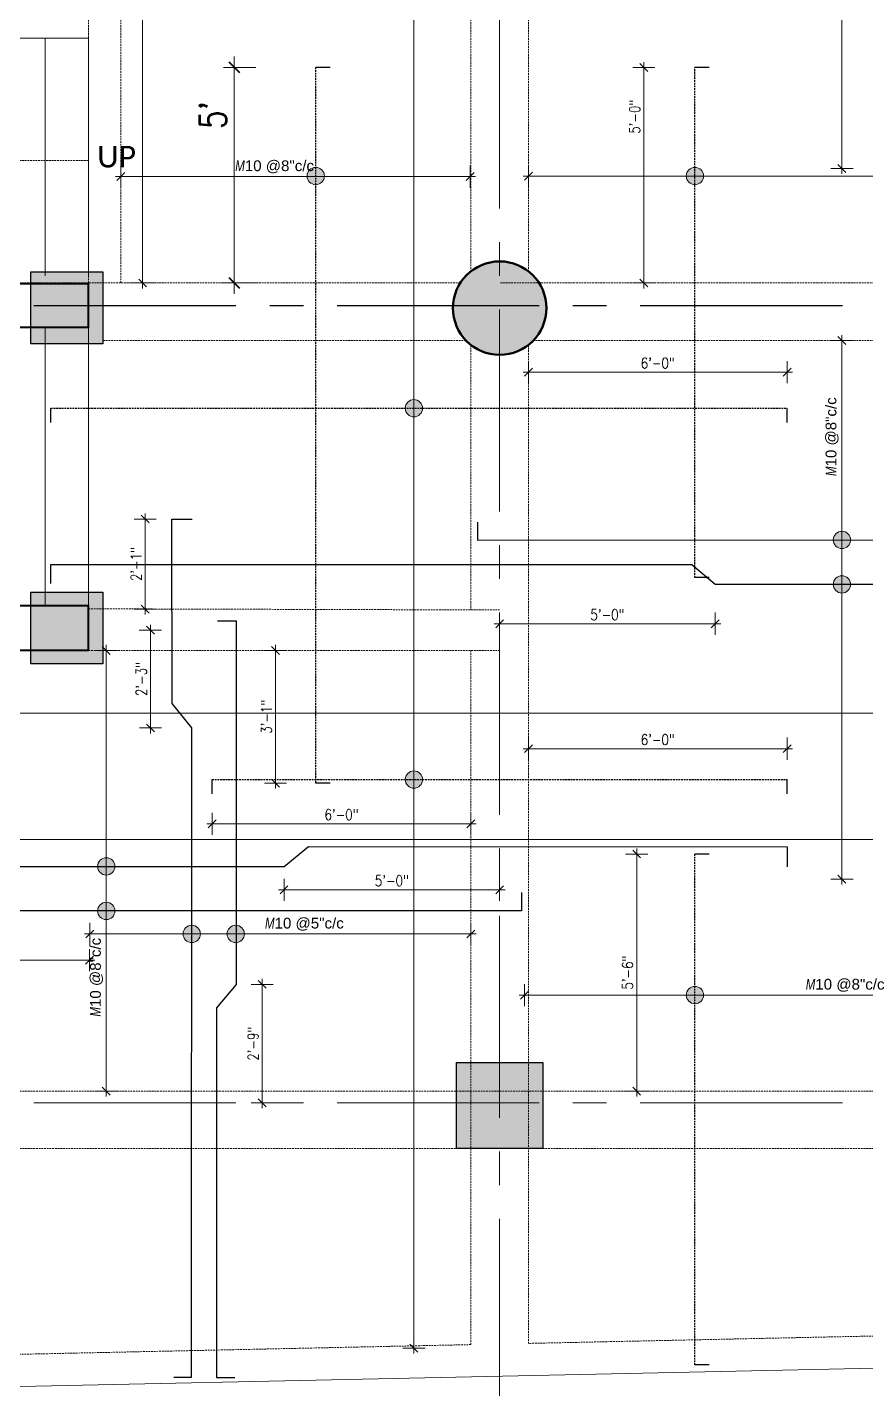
# Model space of a CAD drawing. Header units: inches. Extents: x 0 to 162649, y -36601 to -26324.
# Drawn here: x 156283.7 to 156517, y -27656 to -27276.9 of the extents above; entities that cross this region are included whole.
import ezdxf

# ---------------------------------------------------------------- set-up
doc = ezdxf.new("R2010")
doc.units = ezdxf.units.IN
doc.header["$MEASUREMENT"] = 0
doc.linetypes.add('CENTER2', pattern=[1.125, 0.75, -0.125, 0.125, -0.125])
doc.linetypes.add('DASHED', pattern=[0.75, 0.5, -0.25])
for name, color, linetype, lineweight in [('A-COLUMN', 3, 'Continuous', 50), ('dimention', 1, 'Continuous', 13), ('hatch', 252, 'Continuous', 0), ('Line', 31, 'Continuous', 5), ('OL_AR_Center line', 253, 'CENTER2', 13), ('OL_AR_Hatch', 253, 'Continuous', 0), ('OL_AR_SYMBOL', 1, 'Continuous', 5), ('OL_AR_Text', 140, 'Continuous', 5), ('Rein', 3, 'Continuous', 30)]:
    doc.layers.add(name, color=color, linetype=linetype, lineweight=lineweight)
doc.styles.add('1-16 Annotative Text', font='calibri.ttf', dxfattribs={"height": 0.0625})
doc.styles.add('Arial', font='arial.ttf', dxfattribs={"width": 0.8})
doc.styles.add('rmtext', font='romans.shx', dxfattribs={"width": 0.8})
doc.dimstyles.new('Copy of DIM 48', dxfattribs={"dimscale": 48, "dimtxt": 0.0625, "dimasz": 0.046875, "dimexe": 0.0625, "dimexo": 0.015625, "dimgap": 0.015625, "dimtad": 3, "dimdec": 1, "dimzin": 3, "dimdsep": 46, "dimlunit": 4, "dimtxsty": 'rmtext', "dimblk": 'OBLIQUE', "dimcen": 0.09375, "dimdle": 0.03125, "dimclrd": 1, "dimclre": 1, "dimclrt": 2, "dimadec": 0, "dimazin": 0, "dimtfac": 0.75, "dimtdec": 1, "dimtix": 1, "dimtmove": 0, "dimatfit": 3, "dimfxl": 0.0625, "dimfxlon": 1, "dimfrac": 1, "dimtolj": 1, "dimtzin": 0, "dimlwd": -1, "dimlwe": 5, "dimarcsym": 0})
doc.dimstyles.new('D96-1', dxfattribs={"dimscale": 96, "dimtxt": 0.078125, "dimasz": 0.03125, "dimexe": 0.03125, "dimexo": 0.0625, "dimgap": 0.015625, "dimtad": 1, "dimdec": 1, "dimzin": 0, "dimdsep": 46, "dimlunit": 4, "dimtxsty": 'rmtext', "dimblk": 'ARCHTICK', "dimcen": 0, "dimdle": 0.03125, "dimclrd": 1, "dimclre": 1, "dimclrt": 2, "dimadec": 0, "dimazin": 0, "dimtfac": 0.75, "dimtdec": 1, "dimtix": 1, "dimtmove": 0, "dimatfit": 3, "dimfxl": 0.0625, "dimfxlon": 1, "dimfrac": 1, "dimtolj": 1, "dimtzin": 1, "dimlwd": -1, "dimlwe": -1, "dimarcsym": 0})
doc.dimstyles.new('Dim_OLA', dxfattribs={"dimscale": 1.5, "dimtxt": 7, "dimasz": 4, "dimexe": 2, "dimexo": 0.5, "dimgap": 0.3, "dimtad": 1, "dimdec": 0, "dimzin": 0, "dimdsep": 46, "dimlunit": 3, "dimtxsty": 'Arial', "dimblk": 'ARCHTICK', "dimcen": 0.05, "dimadec": 0, "dimazin": 0, "dimtfac": 1, "dimtdec": 0, "dimtix": 1, "dimtmove": 2, "dimatfit": 3, "dimldrblk": 'DOT', "dimfxl": 6, "dimfxlon": 1, "dimtolj": 1, "dimtzin": 0, "dimarcsym": 0})

# ---------------------------------------------------------------- blocks, each defined once
blk = doc.blocks.new('_Oblique')
for p, q in [((-0.49, -0.49), (0.49, 0.49)), ((0, -1.37), (0, 1.38))]:
    blk.add_line(p, q)
blk = doc.blocks.new('*D982')
at = {"layer": 'Defpoints', "color": 0, "transparency": 16777216}
for p in [(156391.24, -27000.37), (156391.28, -27000.37), (156382.91, -27644.62)]:
    blk.add_point(p, dxfattribs=at)
at = {"layer": 'dimention', "color": 1, "lineweight": 5, "transparency": 16777216}
for p, q in [((156391.24, -27000.37), (156388.24, -27000.37)), ((156388.24, -27644.62), (156394.24, -27644.62))]:
    blk.add_line(p, q, dxfattribs=at)
at = {"layer": 'dimention', "color": 1, "transparency": 16777216}
blk.add_line((156391.24, -27646.12), (156391.24, -26998.87), dxfattribs=at)
at = {"layer": 'dimention', "color": 1, "transparency": 16777216, "xscale": 2.25, "yscale": 2.25, "zscale": 2.25}
for p, rotation in [((156391.24, -27000.37), 90), ((156391.24, -27644.62), 270)]:
    blk.add_blockref('_Oblique', p, dxfattribs=dict(at, rotation=rotation))
at = {"layer": 'dimention', "color": 2, "transparency": 16777216, "insert": (156388.52, -27091.35), "char_height": 3, "attachment_point": 5, "rotation": 90, "style": 'rmtext'}
blk.add_mtext('\\A1;{\\Fgothici|c0;M\\fArial|b0|i0|c0|p34;\\W1;10 @8"c/c}', dxfattribs=at)
blk = doc.blocks.new('*D984')
at = {"layer": 'Defpoints', "color": 0, "transparency": 16777216}
for p in [(156423.11, -27304.89), (156650.11, -27306.03), (156650.11, -27318.37)]:
    blk.add_point(p, dxfattribs=at)
at = {"layer": 'dimention', "color": 1, "lineweight": 5, "transparency": 16777216}
for p, q in [((156423.11, -27315.37), (156423.11, -27321.37)), ((156650.11, -27315.37), (156650.11, -27321.37))]:
    blk.add_line(p, q, dxfattribs=at)
at = {"layer": 'dimention', "color": 1, "transparency": 16777216}
blk.add_line((156421.61, -27318.37), (156651.61, -27318.37), dxfattribs=at)
at = {"layer": 'dimention', "color": 1, "transparency": 16777216, "xscale": 2.25, "yscale": 2.25, "zscale": 2.25, "rotation": 180}
blk.add_blockref('_Oblique', (156423.11, -27318.37), dxfattribs=at)
at = {"layer": 'dimention', "color": 1, "transparency": 16777216, "xscale": 2.25, "yscale": 2.25, "zscale": 2.25}
blk.add_blockref('_Oblique', (156650.11, -27318.37), dxfattribs=at)
at = {"layer": 'dimention', "color": 2, "transparency": 16777216, "insert": (156609.3, -27315.65), "char_height": 3, "attachment_point": 5, "style": 'rmtext'}
blk.add_mtext('\\A1;{\\Fgothici|c0;M\\fArial|b0|i0|c0|p34;\\W1;10 @4"c/c}', dxfattribs=at)
blk = doc.blocks.new('*D988')
at = {"layer": 'Defpoints', "color": 0, "transparency": 16777216}
for p in [(156422.05, -27541.64), (156647.11, -27546.36), (156647.11, -27546.36)]:
    blk.add_point(p, dxfattribs=at)
at = {"layer": 'dimention', "color": 1, "lineweight": 5, "transparency": 16777216}
for p, q in [((156422.05, -27543.36), (156422.05, -27549.36)), ((156647.11, -27546.36), (156647.11, -27543.36))]:
    blk.add_line(p, q, dxfattribs=at)
at = {"layer": 'dimention', "color": 1, "transparency": 16777216}
blk.add_line((156420.55, -27546.36), (156648.61, -27546.36), dxfattribs=at)
at = {"layer": 'dimention', "color": 1, "transparency": 16777216, "xscale": 2.25, "yscale": 2.25, "zscale": 2.25, "rotation": 180}
blk.add_blockref('_Oblique', (156422.05, -27546.36), dxfattribs=at)
at = {"layer": 'dimention', "color": 1, "transparency": 16777216, "xscale": 2.25, "yscale": 2.25, "zscale": 2.25}
blk.add_blockref('_Oblique', (156647.11, -27546.36), dxfattribs=at)
at = {"layer": 'dimention', "color": 2, "transparency": 16777216, "insert": (156511.24, -27543.64), "char_height": 3, "attachment_point": 5, "style": 'rmtext'}
blk.add_mtext('\\A1;{\\Fgothici|c0;M\\fArial|b0|i0|c0|p34;\\W1;10 @8"c/c}', dxfattribs=at)
blk = doc.blocks.new('*D1081')
at = {"layer": 'Defpoints', "color": 0, "transparency": 16777216}
for p in [(156469.44, -27288.12), (156455.24, -27348.12), (156469.44, -27348.12)]:
    blk.add_point(p, dxfattribs=at)
at = {"layer": 'dimention', "color": 1, "lineweight": 5, "transparency": 16777216}
for p, q in [((156458.24, -27288.12), (156452.24, -27288.12)), ((156458.24, -27348.12), (156452.24, -27348.12))]:
    blk.add_line(p, q, dxfattribs=at)
at = {"layer": 'dimention', "color": 1, "transparency": 16777216}
blk.add_line((156455.24, -27286.62), (156455.24, -27349.62), dxfattribs=at)
at = {"layer": 'dimention', "color": 1, "transparency": 16777216, "xscale": 2.25, "yscale": 2.25, "zscale": 2.25}
for p, rotation in [((156455.24, -27288.12), 90), ((156455.24, -27348.12), 270)]:
    blk.add_blockref('_Oblique', p, dxfattribs=dict(at, rotation=rotation))
at = {"layer": 'dimention', "color": 2, "transparency": 16777216, "insert": (156452.71, -27301.85), "char_height": 3, "attachment_point": 5, "rotation": 90, "style": 'rmtext'}
blk.add_mtext('\\A1;5\'-0"', dxfattribs=at)
blk = doc.blocks.new('*D1082')
at = {"layer": 'Defpoints', "color": 0, "transparency": 16777216}
for p in [(156495.11, -27372.96), (156423.11, -27382.98), (156495.11, -27382.98)]:
    blk.add_point(p, dxfattribs=at)
at = {"layer": 'dimention', "color": 1, "lineweight": 5, "transparency": 16777216}
for p, q in [((156423.11, -27375.96), (156423.11, -27369.96)), ((156495.11, -27375.96), (156495.11, -27369.96))]:
    blk.add_line(p, q, dxfattribs=at)
at = {"layer": 'dimention', "color": 1, "transparency": 16777216}
blk.add_line((156421.61, -27372.96), (156496.61, -27372.96), dxfattribs=at)
at = {"layer": 'dimention', "color": 1, "transparency": 16777216, "xscale": 2.25, "yscale": 2.25, "zscale": 2.25, "rotation": 180}
blk.add_blockref('_Oblique', (156423.11, -27372.96), dxfattribs=at)
at = {"layer": 'dimention', "color": 1, "transparency": 16777216, "xscale": 2.25, "yscale": 2.25, "zscale": 2.25}
blk.add_blockref('_Oblique', (156495.11, -27372.96), dxfattribs=at)
at = {"layer": 'dimention', "color": 2, "transparency": 16777216, "insert": (156459.11, -27370.43), "char_height": 3, "attachment_point": 5, "style": 'rmtext'}
blk.add_mtext('\\A1;6\'-0"', dxfattribs=at)
blk = doc.blocks.new('*D1083')
at = {"layer": 'Defpoints', "color": 0, "transparency": 16777216}
for p in [(156453.24, -27507.09), (156469.44, -27507.09), (156469.44, -27573.09)]:
    blk.add_point(p, dxfattribs=at)
at = {"layer": 'dimention', "color": 1, "lineweight": 5, "transparency": 16777216}
for p, q in [((156456.24, -27507.09), (156450.24, -27507.09)), ((156456.24, -27573.09), (156450.24, -27573.09))]:
    blk.add_line(p, q, dxfattribs=at)
at = {"layer": 'dimention', "color": 1, "transparency": 16777216}
blk.add_line((156453.24, -27574.59), (156453.24, -27505.59), dxfattribs=at)
at = {"layer": 'dimention', "color": 1, "transparency": 16777216, "xscale": 2.25, "yscale": 2.25, "zscale": 2.25}
for p, rotation in [((156453.24, -27507.09), 90), ((156453.24, -27573.09), 270)]:
    blk.add_blockref('_Oblique', p, dxfattribs=dict(at, rotation=rotation))
at = {"layer": 'dimention', "color": 2, "transparency": 16777216, "insert": (156450.71, -27540.09), "char_height": 3, "attachment_point": 5, "rotation": 90, "style": 'rmtext'}
blk.add_mtext('\\A1;5\'-6"', dxfattribs=at)
blk = doc.blocks.new('*D1084')
at = {"layer": 'Defpoints', "color": 0, "transparency": 16777216}
for p in [(156363.94, -27450.4), (156352.74, -27487.35), (156363.94, -27487.35)]:
    blk.add_point(p, dxfattribs=at)
at = {"layer": 'dimention', "color": 1, "lineweight": 5, "transparency": 16777216}
for p, q in [((156355.74, -27450.4), (156349.74, -27450.4)), ((156355.74, -27487.35), (156349.74, -27487.35))]:
    blk.add_line(p, q, dxfattribs=at)
at = {"layer": 'dimention', "color": 1, "transparency": 16777216}
blk.add_line((156352.74, -27448.9), (156352.74, -27488.85), dxfattribs=at)
at = {"layer": 'dimention', "color": 1, "transparency": 16777216, "xscale": 2.25, "yscale": 2.25, "zscale": 2.25}
for p, rotation in [((156352.74, -27450.4), 90), ((156352.74, -27487.35), 270)]:
    blk.add_blockref('_Oblique', p, dxfattribs=dict(at, rotation=rotation))
at = {"layer": 'dimention', "color": 2, "transparency": 16777216, "insert": (156350.21, -27468.88), "char_height": 3, "attachment_point": 5, "rotation": 90, "style": 'rmtext'}
blk.add_mtext('\\A1;3\'-1"', dxfattribs=at)
blk = doc.blocks.new('_ArchTick')
at = {"color": 0, "linetype": 'ByBlock', "const_width": 0.15}
blk.add_lwpolyline([(-0.5, -0.5), (0.5, 0.5)], dxfattribs=at)
blk = doc.blocks.new('*D1085')
at = {"layer": 'Defpoints', "color": 0, "transparency": 16777216}
for p in [(156341.28, -27288.12), (156363.94, -27288.12), (156363.94, -27348.12)]:
    blk.add_point(p, dxfattribs=at)
at = {"layer": 'dimention', "color": 1, "transparency": 16777216}
for p, q in [((156341.28, -27351.12), (156341.28, -27285.12)), ((156347.28, -27288.12), (156338.28, -27288.12)), ((156347.28, -27348.12), (156338.28, -27348.12))]:
    blk.add_line(p, q, dxfattribs=at)
at = {"layer": 'dimention', "color": 1, "transparency": 16777216, "xscale": 3, "yscale": 3, "zscale": 3}
for p, rotation in [((156341.28, -27288.12), 90), ((156341.28, -27348.12), 270)]:
    blk.add_blockref('_ArchTick', p, dxfattribs=dict(at, rotation=rotation))
at = {"layer": 'dimention', "color": 2, "transparency": 16777216, "insert": (156335.31, -27301.35), "char_height": 7.5, "attachment_point": 5, "rotation": 90, "style": 'rmtext'}
blk.add_mtext("\\A1;5'", dxfattribs=at)
blk = doc.blocks.new('*D1099')
at = {"layer": 'Defpoints', "color": 0, "transparency": 16777216}
for p in [(156335.11, -27486.35), (156407.11, -27486.35), (156407.11, -27498.66)]:
    blk.add_point(p, dxfattribs=at)
at = {"layer": 'dimention', "color": 1, "lineweight": 5, "transparency": 16777216}
for p, q in [((156335.11, -27495.66), (156335.11, -27501.66)), ((156407.11, -27495.66), (156407.11, -27501.66))]:
    blk.add_line(p, q, dxfattribs=at)
at = {"layer": 'dimention', "color": 1, "transparency": 16777216}
blk.add_line((156333.61, -27498.66), (156408.61, -27498.66), dxfattribs=at)
at = {"layer": 'dimention', "color": 1, "transparency": 16777216, "xscale": 2.25, "yscale": 2.25, "zscale": 2.25, "rotation": 180}
blk.add_blockref('_Oblique', (156335.11, -27498.66), dxfattribs=at)
at = {"layer": 'dimention', "color": 1, "transparency": 16777216, "xscale": 2.25, "yscale": 2.25, "zscale": 2.25}
blk.add_blockref('_Oblique', (156407.11, -27498.66), dxfattribs=at)
at = {"layer": 'dimention', "color": 2, "transparency": 16777216, "insert": (156371.11, -27496.13), "char_height": 3, "attachment_point": 5, "style": 'rmtext'}
blk.add_mtext('\\A1;6\'-0"', dxfattribs=at)
blk = doc.blocks.new('*D1003')
at = {"layer": 'Defpoints', "color": 0, "transparency": 16777216}
for p in [(156309.7, -27305.03), (156406.91, -27307.17), (156406.91, -27318.51)]:
    blk.add_point(p, dxfattribs=at)
at = {"layer": 'dimention', "color": 1, "lineweight": 5, "transparency": 16777216}
for p, q in [((156309.7, -27315.51), (156309.7, -27321.51)), ((156406.91, -27315.51), (156406.91, -27321.51))]:
    blk.add_line(p, q, dxfattribs=at)
at = {"layer": 'dimention', "color": 1, "transparency": 16777216}
blk.add_line((156308.2, -27318.51), (156408.41, -27318.51), dxfattribs=at)
at = {"layer": 'dimention', "color": 1, "transparency": 16777216, "xscale": 2.25, "yscale": 2.25, "zscale": 2.25, "rotation": 180}
blk.add_blockref('_Oblique', (156309.7, -27318.51), dxfattribs=at)
at = {"layer": 'dimention', "color": 1, "transparency": 16777216, "xscale": 2.25, "yscale": 2.25, "zscale": 2.25}
blk.add_blockref('_Oblique', (156406.91, -27318.51), dxfattribs=at)
at = {"layer": 'dimention', "color": 2, "transparency": 16777216, "insert": (156352.5, -27315.79), "char_height": 3, "attachment_point": 5, "style": 'rmtext'}
blk.add_mtext('\\A1;{\\Fgothici|c0;M\\fArial|b0|i0|c0|p34;\\W1;10 @8"c/c}', dxfattribs=at)
blk = doc.blocks.new('*D1004')
at = {"layer": 'Defpoints', "color": 0, "transparency": 16777216}
for p in [(156301.08, -27529.35), (156407.11, -27529.35), (156407.11, -27529.35)]:
    blk.add_point(p, dxfattribs=at)
at = {"layer": 'dimention', "color": 1, "lineweight": 5, "transparency": 16777216}
for p, q in [((156301.08, -27529.35), (156301.08, -27526.35)), ((156407.11, -27529.35), (156407.11, -27526.35))]:
    blk.add_line(p, q, dxfattribs=at)
at = {"layer": 'dimention', "color": 1, "transparency": 16777216}
blk.add_line((156299.58, -27529.35), (156408.61, -27529.35), dxfattribs=at)
at = {"layer": 'dimention', "color": 1, "transparency": 16777216, "xscale": 2.25, "yscale": 2.25, "zscale": 2.25, "rotation": 180}
blk.add_blockref('_Oblique', (156301.08, -27529.35), dxfattribs=at)
at = {"layer": 'dimention', "color": 1, "transparency": 16777216, "xscale": 2.25, "yscale": 2.25, "zscale": 2.25}
blk.add_blockref('_Oblique', (156407.11, -27529.35), dxfattribs=at)
at = {"layer": 'dimention', "color": 2, "transparency": 16777216, "insert": (156360.78, -27526.63), "char_height": 3, "attachment_point": 5, "style": 'rmtext'}
blk.add_mtext('\\A1;{\\Fgothici|c0;M\\fArial|b0|i0|c0|p34;\\W1;10 @5"c/c}', dxfattribs=at)
blk = doc.blocks.new('*D1005')
at = {"layer": 'Defpoints', "color": 0, "transparency": 16777216}
for p in [(156098.94, -27531.94), (156300.97, -27536.65), (156300.97, -27536.65)]:
    blk.add_point(p, dxfattribs=at)
at = {"layer": 'dimention', "color": 1, "lineweight": 5, "transparency": 16777216}
for p, q in [((156098.94, -27533.65), (156098.94, -27539.65)), ((156300.97, -27536.65), (156300.97, -27533.65))]:
    blk.add_line(p, q, dxfattribs=at)
at = {"layer": 'dimention', "color": 1, "transparency": 16777216}
blk.add_line((156097.44, -27536.65), (156302.47, -27536.65), dxfattribs=at)
at = {"layer": 'dimention', "color": 1, "transparency": 16777216, "xscale": 2.25, "yscale": 2.25, "zscale": 2.25, "rotation": 180}
blk.add_blockref('_Oblique', (156098.94, -27536.65), dxfattribs=at)
at = {"layer": 'dimention', "color": 1, "transparency": 16777216, "xscale": 2.25, "yscale": 2.25, "zscale": 2.25}
blk.add_blockref('_Oblique', (156300.97, -27536.65), dxfattribs=at)
at = {"layer": 'dimention', "color": 2, "transparency": 16777216, "insert": (156270.09, -27533.93), "char_height": 3, "attachment_point": 5, "style": 'rmtext'}
blk.add_mtext('\\A1;{\\Fgothici|c0;M\\fArial|b0|i0|c0|p34;\\W1;10 @8"c/c}', dxfattribs=at)
blk = doc.blocks.new('*D1020')
at = {"layer": 'Defpoints', "color": 0, "transparency": 16777216}
for p in [(156510.33, -27166.31), (156510.36, -27166.31), (156509.12, -27316.25)]:
    blk.add_point(p, dxfattribs=at)
at = {"layer": 'dimention', "color": 1, "lineweight": 5, "transparency": 16777216}
for p, q in [((156510.33, -27166.31), (156507.33, -27166.31)), ((156509.87, -27316.25), (156513.33, -27316.25))]:
    blk.add_line(p, q, dxfattribs=at)
at = {"layer": 'dimention', "color": 1, "transparency": 16777216}
blk.add_line((156510.33, -27317.75), (156510.33, -27164.81), dxfattribs=at)
at = {"layer": 'dimention', "color": 1, "transparency": 16777216, "xscale": 2.25, "yscale": 2.25, "zscale": 2.25}
for p, rotation in [((156510.33, -27166.31), 90), ((156510.33, -27316.25), 270)]:
    blk.add_blockref('_Oblique', p, dxfattribs=dict(at, rotation=rotation))
at = {"layer": 'dimention', "color": 2, "transparency": 16777216, "insert": (156507.61, -27224.94), "char_height": 3, "attachment_point": 5, "rotation": 90, "style": 'rmtext'}
blk.add_mtext('\\A1;{\\Fgothici|c0;M\\fArial|b0|i0|c0|p34;\\W1;10 @8"c/c}', dxfattribs=at)
blk = doc.blocks.new('*D1022')
at = {"layer": 'Defpoints', "color": 0, "transparency": 16777216}
for p in [(156510.33, -27364.12), (156510.36, -27364.12), (156509.12, -27514.07)]:
    blk.add_point(p, dxfattribs=at)
at = {"layer": 'dimention', "color": 1, "lineweight": 5, "transparency": 16777216}
for p, q in [((156510.33, -27364.12), (156507.33, -27364.12)), ((156509.87, -27514.07), (156513.33, -27514.07))]:
    blk.add_line(p, q, dxfattribs=at)
at = {"layer": 'dimention', "color": 1, "transparency": 16777216}
blk.add_line((156510.33, -27515.57), (156510.33, -27362.62), dxfattribs=at)
at = {"layer": 'dimention', "color": 1, "transparency": 16777216, "xscale": 2.25, "yscale": 2.25, "zscale": 2.25}
for p, rotation in [((156510.33, -27364.12), 90), ((156510.33, -27514.07), 270)]:
    blk.add_blockref('_Oblique', p, dxfattribs=dict(at, rotation=rotation))
at = {"layer": 'dimention', "color": 2, "transparency": 16777216, "insert": (156507.61, -27390.91), "char_height": 3, "attachment_point": 5, "rotation": 90, "style": 'rmtext'}
blk.add_mtext('\\A1;{\\Fgothici|c0;M\\fArial|b0|i0|c0|p34;\\W1;10 @8"c/c}', dxfattribs=at)
blk = doc.blocks.new('*D1023')
at = {"layer": 'Defpoints', "color": 0, "transparency": 16777216}
for p in [(156305.66, -27450.4), (156305.69, -27450.4), (156304.45, -27573.09)]:
    blk.add_point(p, dxfattribs=at)
at = {"layer": 'dimention', "color": 1, "lineweight": 5, "transparency": 16777216}
for p, q in [((156305.66, -27450.4), (156302.66, -27450.4)), ((156305.2, -27573.09), (156308.66, -27573.09))]:
    blk.add_line(p, q, dxfattribs=at)
at = {"layer": 'dimention', "color": 1, "transparency": 16777216}
blk.add_line((156305.66, -27574.59), (156305.66, -27448.9), dxfattribs=at)
at = {"layer": 'dimention', "color": 1, "transparency": 16777216, "xscale": 2.25, "yscale": 2.25, "zscale": 2.25}
for p, rotation in [((156305.66, -27450.4), 90), ((156305.66, -27573.09), 270)]:
    blk.add_blockref('_Oblique', p, dxfattribs=dict(at, rotation=rotation))
at = {"layer": 'dimention', "color": 2, "transparency": 16777216, "insert": (156302.94, -27541.39), "char_height": 3, "attachment_point": 5, "rotation": 90, "style": 'rmtext'}
blk.add_mtext('\\A1;{\\Fgothici|c0;M\\fArial|b0|i0|c0|p34;\\W1;10 @8"c/c}', dxfattribs=at)
blk = doc.blocks.new('*D1025')
at = {"layer": 'Defpoints', "color": 0, "transparency": 16777216}
for p in [(156265.36, -27466.73), (156647.11, -27467.87), (156647.11, -27467.87)]:
    blk.add_point(p, dxfattribs=at)
at = {"layer": 'dimention', "color": 1, "lineweight": 5, "transparency": 16777216}
for p, q in [((156265.36, -27467.48), (156265.36, -27470.87)), ((156647.11, -27467.87), (156647.11, -27464.87))]:
    blk.add_line(p, q, dxfattribs=at)
at = {"layer": 'dimention', "color": 1, "transparency": 16777216}
blk.add_line((156263.86, -27467.87), (156648.61, -27467.87), dxfattribs=at)
at = {"layer": 'dimention', "color": 1, "transparency": 16777216, "xscale": 2.25, "yscale": 2.25, "zscale": 2.25, "rotation": 180}
blk.add_blockref('_Oblique', (156265.36, -27467.87), dxfattribs=at)
at = {"layer": 'dimention', "color": 1, "transparency": 16777216, "xscale": 2.25, "yscale": 2.25, "zscale": 2.25}
blk.add_blockref('_Oblique', (156647.11, -27467.87), dxfattribs=at)
at = {"layer": 'dimention', "color": 2, "transparency": 16777216, "insert": (156577.83, -27465.15), "char_height": 3, "attachment_point": 5, "style": 'rmtext'}
blk.add_mtext('\\A1;{\\Fgothici|c0;\\W0.75;M\\A1;\\fArial|b0|i0|c0|p34;\\W1;10 @8"c/c}', dxfattribs=at)
blk = doc.blocks.new('*D1150')
at = {"layer": 'Defpoints', "color": 0, "transparency": 16777216}
for p in [(156415.11, -27426.62), (156475.11, -27432.05), (156475.11, -27442.99)]:
    blk.add_point(p, dxfattribs=at)
at = {"layer": 'dimention', "color": 1, "lineweight": 5, "transparency": 16777216}
for p, q in [((156415.11, -27439.99), (156415.11, -27445.99)), ((156475.11, -27439.99), (156475.11, -27445.99))]:
    blk.add_line(p, q, dxfattribs=at)
at = {"layer": 'dimention', "color": 1, "transparency": 16777216}
blk.add_line((156413.61, -27442.99), (156476.61, -27442.99), dxfattribs=at)
at = {"layer": 'dimention', "color": 1, "transparency": 16777216, "xscale": 2.25, "yscale": 2.25, "zscale": 2.25, "rotation": 180}
blk.add_blockref('_Oblique', (156415.11, -27442.99), dxfattribs=at)
at = {"layer": 'dimention', "color": 1, "transparency": 16777216, "xscale": 2.25, "yscale": 2.25, "zscale": 2.25}
blk.add_blockref('_Oblique', (156475.11, -27442.99), dxfattribs=at)
at = {"layer": 'dimention', "color": 2, "transparency": 16777216, "insert": (156445.11, -27440.46), "char_height": 3, "attachment_point": 5, "style": 'rmtext'}
blk.add_mtext('\\A1;5\'-0"', dxfattribs=at)
blk = doc.blocks.new('*D1151')
at = {"layer": 'Defpoints', "color": 0, "transparency": 16777216}
for p in [(156300.7, -27444.76), (156317.94, -27472), (156329.46, -27472)]:
    blk.add_point(p, dxfattribs=at)
at = {"layer": 'dimention', "color": 1, "lineweight": 5, "transparency": 16777216}
for p, q in [((156314.94, -27444.76), (156320.94, -27444.76)), ((156320.94, -27472), (156314.94, -27472))]:
    blk.add_line(p, q, dxfattribs=at)
at = {"layer": 'dimention', "color": 1, "transparency": 16777216}
blk.add_line((156317.94, -27443.26), (156317.94, -27473.5), dxfattribs=at)
at = {"layer": 'dimention', "color": 1, "transparency": 16777216, "xscale": 2.25, "yscale": 2.25, "zscale": 2.25}
for p, rotation in [((156317.94, -27444.76), 90), ((156317.94, -27472), 270)]:
    blk.add_blockref('_Oblique', p, dxfattribs=dict(at, rotation=rotation))
at = {"layer": 'dimention', "color": 2, "transparency": 16777216, "insert": (156315.4, -27458.38), "char_height": 3, "attachment_point": 5, "rotation": 90, "style": 'rmtext'}
blk.add_mtext('\\A1;2\'-3"', dxfattribs=at)
blk = doc.blocks.new('*D1158')
at = {"layer": 'Defpoints', "color": 0, "transparency": 16777216}
for p in [(156495.11, -27477.77), (156423.11, -27486.35), (156495.11, -27486.35)]:
    blk.add_point(p, dxfattribs=at)
at = {"layer": 'dimention', "color": 1, "lineweight": 5, "transparency": 16777216}
for p, q in [((156423.11, -27480.77), (156423.11, -27474.77)), ((156495.11, -27480.77), (156495.11, -27474.77))]:
    blk.add_line(p, q, dxfattribs=at)
at = {"layer": 'dimention', "color": 1, "transparency": 16777216}
blk.add_line((156421.61, -27477.77), (156496.61, -27477.77), dxfattribs=at)
at = {"layer": 'dimention', "color": 1, "transparency": 16777216, "xscale": 2.25, "yscale": 2.25, "zscale": 2.25, "rotation": 180}
blk.add_blockref('_Oblique', (156423.11, -27477.77), dxfattribs=at)
at = {"layer": 'dimention', "color": 1, "transparency": 16777216, "xscale": 2.25, "yscale": 2.25, "zscale": 2.25}
blk.add_blockref('_Oblique', (156495.11, -27477.77), dxfattribs=at)
at = {"layer": 'dimention', "color": 2, "transparency": 16777216, "insert": (156459.11, -27475.24), "char_height": 3, "attachment_point": 5, "style": 'rmtext'}
blk.add_mtext('\\A1;6\'-0"', dxfattribs=at)
blk = doc.blocks.new('*D1169')
at = {"layer": 'Defpoints', "color": 0, "transparency": 16777216}
for p in [(156341.76, -27543.37), (156341.76, -27576.37), (156349.04, -27576.37)]:
    blk.add_point(p, dxfattribs=at)
at = {"layer": 'dimention', "color": 1, "lineweight": 5, "transparency": 16777216}
for p, q in [((156346.04, -27543.37), (156352.04, -27543.37)), ((156346.04, -27576.37), (156352.04, -27576.37))]:
    blk.add_line(p, q, dxfattribs=at)
at = {"layer": 'dimention', "color": 1, "transparency": 16777216}
blk.add_line((156349.04, -27541.87), (156349.04, -27577.87), dxfattribs=at)
at = {"layer": 'dimention', "color": 1, "transparency": 16777216, "xscale": 2.25, "yscale": 2.25, "zscale": 2.25}
for p, rotation in [((156349.04, -27543.37), 90), ((156349.04, -27576.37), 270)]:
    blk.add_blockref('_Oblique', p, dxfattribs=dict(at, rotation=rotation))
at = {"layer": 'dimention', "color": 2, "transparency": 16777216, "insert": (156346.51, -27559.87), "char_height": 3, "attachment_point": 5, "rotation": 90, "style": 'rmtext'}
blk.add_mtext('\\A1;2\'-9"', dxfattribs=at)
blk = doc.blocks.new('*D1170')
at = {"layer": 'Defpoints', "color": 0, "transparency": 16777216}
for p in [(156355.11, -27510.52), (156415.11, -27510.52), (156415.11, -27517.05)]:
    blk.add_point(p, dxfattribs=at)
at = {"layer": 'dimention', "color": 1, "lineweight": 5, "transparency": 16777216}
for p, q in [((156355.11, -27514.05), (156355.11, -27520.05)), ((156415.11, -27514.05), (156415.11, -27520.05))]:
    blk.add_line(p, q, dxfattribs=at)
at = {"layer": 'dimention', "color": 1, "transparency": 16777216}
blk.add_line((156353.61, -27517.05), (156416.61, -27517.05), dxfattribs=at)
at = {"layer": 'dimention', "color": 1, "transparency": 16777216, "xscale": 2.25, "yscale": 2.25, "zscale": 2.25, "rotation": 180}
blk.add_blockref('_Oblique', (156355.11, -27517.05), dxfattribs=at)
at = {"layer": 'dimention', "color": 1, "transparency": 16777216, "xscale": 2.25, "yscale": 2.25, "zscale": 2.25}
blk.add_blockref('_Oblique', (156415.11, -27517.05), dxfattribs=at)
at = {"layer": 'dimention', "color": 2, "transparency": 16777216, "insert": (156385.11, -27514.52), "char_height": 3, "attachment_point": 5, "style": 'rmtext'}
blk.add_mtext('\\A1;5\'-0"', dxfattribs=at)
blk = doc.blocks.new('*D1059')
at = {"layer": 'Defpoints', "color": 0, "transparency": 16777216}
for p in [(156315.78, -27166.31), (156315.82, -27166.31), (156314.57, -27348.12)]:
    blk.add_point(p, dxfattribs=at)
at = {"layer": 'dimention', "color": 1, "lineweight": 5, "transparency": 16777216}
for p, q in [((156315.78, -27166.31), (156312.78, -27166.31)), ((156315.32, -27348.12), (156318.78, -27348.12))]:
    blk.add_line(p, q, dxfattribs=at)
at = {"layer": 'dimention', "color": 1, "transparency": 16777216}
blk.add_line((156315.78, -27349.62), (156315.78, -27164.81), dxfattribs=at)
at = {"layer": 'dimention', "color": 1, "transparency": 16777216, "xscale": 2.25, "yscale": 2.25, "zscale": 2.25}
for p, rotation in [((156315.78, -27166.31), 90), ((156315.78, -27348.12), 270)]:
    blk.add_blockref('_Oblique', p, dxfattribs=dict(at, rotation=rotation))
at = {"layer": 'dimention', "color": 2, "transparency": 16777216, "insert": (156313.06, -27211.99), "char_height": 3, "attachment_point": 5, "rotation": 90, "style": 'rmtext'}
blk.add_mtext('\\A1;{\\Fgothici|c0;M\\fArial|b0|i0|c0|p34;\\W1;10 @8"c/c}', dxfattribs=at)
blk = doc.blocks.new('*D1177')
at = {"layer": 'Defpoints', "color": 0, "transparency": 16777216}
for p in [(156316.5, -27413.83), (156323.95, -27413.83), (156323.95, -27438.9)]:
    blk.add_point(p, dxfattribs=at)
at = {"layer": 'dimention', "color": 1, "lineweight": 5, "transparency": 16777216}
for p, q in [((156319.5, -27413.83), (156313.5, -27413.83)), ((156319.5, -27438.9), (156313.5, -27438.9))]:
    blk.add_line(p, q, dxfattribs=at)
at = {"layer": 'dimention', "color": 1, "transparency": 16777216}
blk.add_line((156316.5, -27440.4), (156316.5, -27412.33), dxfattribs=at)
at = {"layer": 'dimention', "color": 1, "transparency": 16777216, "xscale": 2.25, "yscale": 2.25, "zscale": 2.25}
for p, rotation in [((156316.5, -27413.83), 90), ((156316.5, -27438.9), 270)]:
    blk.add_blockref('_Oblique', p, dxfattribs=dict(at, rotation=rotation))
at = {"layer": 'dimention', "color": 2, "transparency": 16777216, "insert": (156313.96, -27426.36), "char_height": 3, "attachment_point": 5, "rotation": 90, "style": 'rmtext'}
blk.add_mtext('\\A1;2\'-1"', dxfattribs=at)
blk = doc.blocks.new('*D1420')
at = {"layer": 'Defpoints', "color": 0, "transparency": 16777216}
for p in [(156175.11, -27588.37), (156415.11, -27588.37), (156415.11, -27677.08)]:
    blk.add_point(p, dxfattribs=at)
at = {"layer": 'OL_AR_Text', "color": 0, "lineweight": -2, "transparency": 16777216}
for p, q in [((156175.11, -27668.08), (156175.11, -27680.08)), ((156415.11, -27668.08), (156415.11, -27680.08)), ((156175.11, -27677.08), (156415.11, -27677.08))]:
    blk.add_line(p, q, dxfattribs=at)
at = {"layer": 'OL_AR_Text', "color": 0, "lineweight": -2, "transparency": 16777216, "xscale": 6, "yscale": 6, "zscale": 6, "rotation": 180}
blk.add_blockref('_ArchTick', (156175.11, -27677.08), dxfattribs=at)
at = {"layer": 'OL_AR_Text', "color": 0, "lineweight": -2, "transparency": 16777216, "xscale": 6, "yscale": 6, "zscale": 6}
blk.add_blockref('_ArchTick', (156415.11, -27677.08), dxfattribs=at)
at = {"layer": 'OL_AR_Text', "color": 0, "transparency": 16777216, "insert": (156295.11, -27671.27), "char_height": 10.5, "attachment_point": 5, "style": 'Arial'}
blk.add_mtext('\\A1;19\'-9"', dxfattribs=at)
blk = doc.blocks.new('_Dot')
at = {"color": 0, "linetype": 'ByBlock', "lineweight": -2}
blk.add_line((-0.5, 0), (-1, 0), dxfattribs=at)
at = {"color": 0, "linetype": 'ByBlock', "const_width": 0.5}
blk.add_lwpolyline([(-0.25, 0, 1), (0.25, 0, 1)], format="xyb", close=True, dxfattribs=at)
blk = doc.blocks.new('*D1412')
at = {"layer": 'Defpoints', "color": 0, "transparency": 16777216}
for p in [(156415.11, -27588.37), (156655.11, -27588.37), (156655.11, -27677.08)]:
    blk.add_point(p, dxfattribs=at)
at = {"layer": 'OL_AR_Text', "color": 0, "lineweight": -2, "transparency": 16777216}
for p, q in [((156415.11, -27668.08), (156415.11, -27680.08)), ((156655.11, -27668.08), (156655.11, -27680.08)), ((156415.11, -27677.08), (156655.11, -27677.08))]:
    blk.add_line(p, q, dxfattribs=at)
at = {"layer": 'OL_AR_Text', "color": 0, "lineweight": -2, "transparency": 16777216, "xscale": 6, "yscale": 6, "zscale": 6, "rotation": 180}
blk.add_blockref('_ArchTick', (156415.11, -27677.08), dxfattribs=at)
at = {"layer": 'OL_AR_Text', "color": 0, "lineweight": -2, "transparency": 16777216, "xscale": 6, "yscale": 6, "zscale": 6}
blk.add_blockref('_ArchTick', (156655.11, -27677.08), dxfattribs=at)
at = {"layer": 'OL_AR_Text', "color": 0, "transparency": 16777216, "insert": (156535.11, -27671.27), "char_height": 10.5, "attachment_point": 5, "style": 'Arial'}
blk.add_mtext('\\A1;19\'-10"', dxfattribs=at)

msp = doc.modelspace()

# ---------------------------------------------------------------- hatches: boundary and pattern name
at = {"layer": 'dimention'}
h = msp.add_hatch(color=256, dxfattribs=at)
h.dxf.hatch_style = 1
h.paths.add_polyline_path([(156363.94, -27315.94, 0.414214), (156361.53, -27318.35, 0.414214), (156363.94, -27320.77)])
h.paths.add_polyline_path([(156366.36, -27318.35, 0.414214), (156363.94, -27315.94), (156363.94, -27320.77, 0.414214)])
h = msp.add_hatch(color=256, dxfattribs=at)
h.dxf.hatch_style = 1
h.paths.add_polyline_path([(156469.44, -27315.94, 0.414214), (156467.03, -27318.35, 0.414214), (156469.44, -27320.77)])
h.paths.add_polyline_path([(156471.86, -27318.35, 0.414214), (156469.44, -27315.94), (156469.44, -27320.77, 0.414214)])
h = msp.add_hatch(color=256, dxfattribs=at)
h.dxf.hatch_style = 1
h.paths.add_polyline_path([(156391.24, -27380.56, 0.414214), (156388.83, -27382.98, 0.414214), (156391.24, -27385.39)])
h.paths.add_polyline_path([(156393.66, -27382.98, 0.414214), (156391.24, -27380.56), (156391.24, -27385.39, 0.414214)])
h = msp.add_hatch(color=256, dxfattribs=at)
h.dxf.hatch_style = 1
h.paths.add_polyline_path([(156510.33, -27417.23, 0.414214), (156507.91, -27419.65, 0.414214), (156510.33, -27422.06)])
h.paths.add_polyline_path([(156512.74, -27419.65, 0.414214), (156510.33, -27417.23), (156510.33, -27422.06, 0.414214)])
h = msp.add_hatch(color=256, dxfattribs=at)
h.dxf.hatch_style = 1
h.paths.add_polyline_path([(156510.33, -27429.63, 0.414214), (156507.91, -27432.04, 0.414214), (156510.33, -27434.46)])
h.paths.add_polyline_path([(156512.74, -27432.04, 0.414214), (156510.33, -27429.63), (156510.33, -27434.46, 0.414214)])
h = msp.add_hatch(color=256, dxfattribs=at)
h.dxf.hatch_style = 1
h.paths.add_polyline_path([(156391.24, -27483.94, 0.414214), (156388.83, -27486.35, 0.414214), (156391.24, -27488.77)])
h.paths.add_polyline_path([(156393.66, -27486.35, 0.414214), (156391.24, -27483.94), (156391.24, -27488.77, 0.414214)])
h = msp.add_hatch(color=256, dxfattribs=at)
h.dxf.hatch_style = 1
h.paths.add_polyline_path([(156305.66, -27508.13, 0.414214), (156303.25, -27510.54, 0.414214), (156305.66, -27512.95)])
h.paths.add_polyline_path([(156308.07, -27510.54, 0.414214), (156305.66, -27508.13), (156305.66, -27512.95, 0.414214)])
h = msp.add_hatch(color=256, dxfattribs=at)
h.dxf.hatch_style = 1
h.paths.add_polyline_path([(156305.66, -27520.52, 0.414214), (156303.25, -27522.94, 0.414214), (156305.66, -27525.35)])
h.paths.add_polyline_path([(156308.07, -27522.94, 0.414214), (156305.66, -27520.52), (156305.66, -27525.35, 0.414214)])
h = msp.add_hatch(color=256, dxfattribs=at)
h.dxf.hatch_style = 1
h.paths.add_polyline_path([(156329.45, -27526.93, 0.414214), (156327.03, -27529.34, 0.414214), (156329.45, -27531.75)])
h.paths.add_polyline_path([(156331.86, -27529.34, 0.414214), (156329.45, -27526.93), (156329.45, -27531.75, 0.414214)])
h = msp.add_hatch(color=256, dxfattribs=at)
h.dxf.hatch_style = 1
h.paths.add_polyline_path([(156341.7, -27526.93, 0.414214), (156339.28, -27529.34, 0.414214), (156341.7, -27531.75)])
h.paths.add_polyline_path([(156344.11, -27529.34, 0.414214), (156341.7, -27526.93), (156341.7, -27531.75, 0.414214)])
h = msp.add_hatch(color=256, dxfattribs=at)
h.dxf.hatch_style = 1
h.paths.add_polyline_path([(156469.44, -27543.94, 0.414214), (156467.03, -27546.35, 0.414214), (156469.44, -27548.77)])
h.paths.add_polyline_path([(156471.86, -27546.35, 0.414214), (156469.44, -27543.94), (156469.44, -27548.77, 0.414214)])
at = {"layer": 'hatch'}
h = msp.add_hatch(color=256, dxfattribs=at)
h.dxf.hatch_style = 1
edge = h.paths.add_edge_path()
edge.add_arc((156415.11, -27355.12), 13, 0, 360)
h = msp.add_hatch(color=256, dxfattribs=at)
h.dxf.hatch_style = 1
h.paths.add_polyline_path([(156304.7, -27345.03), (156304.7, -27365.03), (156284.7, -27365.03), (156284.7, -27345.03)])
h = msp.add_hatch(color=256, dxfattribs=at)
h.dxf.hatch_style = 1
h.paths.add_polyline_path([(156304.7, -27434.17), (156304.7, -27454.17), (156284.7, -27454.17), (156284.7, -27434.17)])
h = msp.add_hatch(color=256, dxfattribs=at)
h.dxf.hatch_style = 1
h.paths.add_polyline_path([(156427.11, -27565.09), (156427.11, -27589.09), (156403.11, -27589.09), (156403.11, -27565.09)])

# ---------------------------------------------------------------- linework, layer by layer
for points in [[(156304.7, -27345.03), (156304.7, -27365.03), (156284.7, -27365.03), (156284.7, -27345.03), (156304.7, -27345.03)], [(156304.7, -27434.17), (156304.7, -27454.17), (156284.7, -27454.17), (156284.7, -27434.17), (156304.7, -27434.17)], [(156427.11, -27565.09), (156427.11, -27589.09), (156403.11, -27589.09), (156403.11, -27565.09), (156427.11, -27565.09)]]:
    msp.add_lwpolyline(points)
at = {"layer": 'A-COLUMN'}
msp.add_circle((156415.11, -27355.12), 13, dxfattribs=at)
at = {"layer": 'dimention'}
for p, q in [((156288.7, -27360.4), (156288.7, -27438.03)), ((156300.7, -27360.4), (156300.7, -27438.03)), ((156056.96, -27503.02), (156783.92, -27503.02))]:
    msp.add_line(p, q, dxfattribs=at)
for centre in [(156363.94, -27318.35), (156469.44, -27318.35), (156391.24, -27382.98), (156510.33, -27419.65), (156510.33, -27432.04), (156391.24, -27486.35), (156305.66, -27510.54), (156305.66, -27522.94), (156329.45, -27529.34), (156341.7, -27529.34), (156469.44, -27546.35)]:
    msp.add_circle(centre, 2.41, dxfattribs=at)
at = {"layer": 'Line'}
msp.add_lwpolyline([(156086.94, -27659.53), (156088.16, -26960.37), (156630.81, -26960.37), (156630.81, -26397.37), (156844.87, -26397.37), (156861.58, -26603.1), (156878.26, -26602.06), (156886.82, -26833.05), (156881.52, -26987.37), (157037.81, -26987.37), (157037.64, -27364.26), (156754.74, -27364.12), (156744.79, -27645.43)], close=True, dxfattribs=at)
at = {"layer": 'OL_AR_Center line', "ltscale": 75}
for p, q in [((156415.11, -26343.02), (156415.11, -27705.16)), ((156032.37, -27354.4), (157207.7, -27354.4)), ((156032.37, -27354.49), (157207.7, -27354.49)), ((156032.37, -27576.37), (157207.7, -27576.37))]:
    msp.add_line(p, q, dxfattribs=at)
at = {"layer": 'OL_AR_Hatch'}
for p, q in [((156175.03, -27279.99), (156300.7, -27279.99)), ((156288.7, -27279.99), (156288.7, -27346.12)), ((156300.7, -27279.99), (156300.7, -27346.12))]:
    msp.add_line(p, q, dxfattribs=at)
msp.add_lwpolyline([(156750.35, -27488.12), (156744.79, -27645.43), (156086.94, -27659.53), (156087.32, -27439.12), (156087.32, -27439.12), (156087.32, -27439.12), (156087.32, -27439.12), (156088.04, -27166.31), (156088.04, -27166.31), (156088.16, -26960.37), (156630.81, -26960.37)], dxfattribs=at)
at = {"layer": 'OL_AR_Hatch', "lineweight": 40}
for points in [[(156185.11, -27360.4), (156291.7, -27360.4), (156291.7, -27360.4), (156300.7, -27360.4), (156300.7, -27348.4), (156184.11, -27348.4), (156184.11, -27450.31), (156300.7, -27450.31), (156300.7, -27438.03), (156291.7, -27438.03)], [(156291.7, -27438.03), (156291.7, -27438.03), (156185.11, -27438.03)]]:
    msp.add_lwpolyline(points, dxfattribs=at)
at = {"layer": 'OL_AR_SYMBOL', "linetype": 'DASHED'}
for points in [[(156300.7, -27348.12), (156300.7, -27166.31)], [(156407.11, -27168.19), (156407.11, -27344.88)], [(156423.11, -27168.19), (156423.11, -27344.88)], [(156309.7, -27348.12), (156309.7, -27174.98)], [(156300.7, -27314.03), (156205.37, -27314.03), (156205.37, -27200.65), (156300.7, -27200.65)], [(156404.15, -27348.12), (156163.11, -27348.12)], [(156655.11, -27348.12), (156415.11, -27348.12)], [(156407.11, -27354.4), (156407.11, -27354.49)], [(156423.11, -27354.4), (156423.11, -27354.49)], [(156405.73, -27364.12), (156304.7, -27364.12)], [(156655.11, -27364.12), (156424.49, -27364.12)], [(156407.11, -27365.37), (156407.11, -27439.12)], [(156423.11, -27365.37), (156423.11, -27643.32)], [(156300.7, -27438.83), (156415.11, -27439.15)], [(156098.94, -27450.4), (156415.11, -27450.4)], [(156407.11, -27450.4), (156407.11, -27643.66)], [(156175.11, -27573.09), (156643.11, -27573.09)], [(156187.11, -27589.09), (156403.11, -27589.09)], [(156415.11, -27589.09), (156423.11, -27589.09)], [(156651.11, -27589.09), (156651.11, -27638.44), (156423.11, -27643.32)], [(156427.11, -27589.09), (156664.03, -27589.09)], [(156407.11, -27643.66), (156179.11, -27648.55)], [(156423.11, -27652.32), (156423.11, -27652.37)]]:
    msp.add_lwpolyline(points, dxfattribs=at)
at = {"layer": 'Rein', "linetype": 'DASHED'}
for p, q in [((156363.94, -27487.35), (156363.94, -27288.12)), ((156469.44, -27430.12), (156469.44, -27288.12)), ((156290.24, -27382.98), (156495.11, -27382.98)), ((156335.11, -27486.35), (156495.11, -27486.35)), ((156469.44, -27649.33), (156469.44, -27507.09))]:
    msp.add_line(p, q, dxfattribs=at)
at = {"layer": 'Rein'}
for p, q in [((156367.94, -27288.12), (156363.94, -27288.12)), ((156473.44, -27288.12), (156469.44, -27288.12)), ((156290.24, -27386.98), (156290.24, -27382.98)), ((156495.11, -27386.98), (156495.11, -27382.98)), ((156473.44, -27430.12), (156469.44, -27430.12)), ((156335.11, -27490.35), (156335.11, -27486.35)), ((156495.11, -27490.35), (156495.11, -27486.35)), ((156367.94, -27487.35), (156363.94, -27487.35)), ((156473.44, -27507.09), (156469.44, -27507.09)), ((156473.44, -27649.33), (156469.44, -27649.33))]:
    msp.add_line(p, q, dxfattribs=at)
for points in [[(156324.43, -27652.75), (156329.41, -27652.75), (156329.46, -27472), (156323.98, -27465.17), (156323.92, -27413.83), (156329.52, -27413.83)], [(156408.93, -27414.69), (156408.93, -27419.68), (156595.11, -27419.63), (156601.94, -27414.15), (156658.36, -27414.21), (156658.36, -27419.8)], [(156657.47, -27426.93), (156657.47, -27432.05), (156475.11, -27432.05), (156468.57, -27426.62), (156290.16, -27426.62), (156290.16, -27431.74)], [(156336.65, -27442.13), (156341.76, -27442.13), (156341.76, -27543.37), (156336.34, -27549.91), (156336.34, -27652.83), (156341.45, -27652.83)], [(156090.85, -27505.6), (156090.85, -27510.58), (156355.11, -27510.52), (156361.94, -27505.04), (156495.11, -27505.1), (156495.11, -27510.69)], [(156421.2, -27517.82), (156421.2, -27522.94), (156235.11, -27522.94), (156228.57, -27517.51), (156090.85, -27517.51), (156090.85, -27522.63)]]:
    msp.add_lwpolyline(points, dxfattribs=at)

# ---------------------------------------------------------------- texts
at = {"layer": 'OL_AR_Text', "insert": (156303.12, -27309.97), "char_height": 6, "width": 56.506, "attachment_point": 1, "style": '1-16 Annotative Text'}
msp.add_mtext('\\A1;UP', dxfattribs=at)

# ---------------------------------------------------------------- dimensions: what is measured, and where the dimension line sits
at = {"layer": 'dimention'}
for base, p1, p2, picture, middle in [((156391.24, -27000.37), (156382.91, -27644.62), (156391.28, -27000.37), '*D982', (156391.24, -27091.35)), ((156315.78, -27166.31), (156314.57, -27348.12), (156315.82, -27166.31), '*D1059', (156315.78, -27211.99)), ((156510.33, -27166.31), (156509.12, -27316.25), (156510.36, -27166.31), '*D1020', (156510.33, -27224.94)), ((156510.33, -27364.12), (156509.12, -27514.07), (156510.36, -27364.12), '*D1022', (156510.33, -27390.91)), ((156305.66, -27450.4), (156304.45, -27573.09), (156305.69, -27450.4), '*D1023', (156305.66, -27541.39))]:
    dim = msp.add_linear_dim(base=base, p1=p1, p2=p2, angle=90, text='{\\Fgothici|c0;M\\fArial|b0|i0|c0|p34;\\W1;10 @8"c/c}', dimstyle='Copy of DIM 48', dxfattribs=at)
    dim.commit()
    dim.dimension.update_dxf_attribs({"geometry": picture, "text_midpoint": middle, "dimtype": 160})
for base, p1, p2, dimstyle, picture, middle in [((156341.28, -27288.12), (156363.94, -27348.12), (156363.94, -27288.12), 'D96-1', '*D1085', (156341.28, -27301.35)), ((156455.24, -27348.12), (156469.44, -27288.12), (156469.44, -27348.12), 'Copy of DIM 48', '*D1081', (156455.24, -27301.85))]:
    dim = msp.add_linear_dim(base=base, p1=p1, p2=p2, angle=90, dimstyle=dimstyle, dxfattribs=at)
    dim.commit()
    dim.dimension.update_dxf_attribs({"geometry": picture, "text_midpoint": middle, "dimtype": 160})
for base, p1, p2, text, picture, middle in [((156406.91, -27318.51), (156309.7, -27305.03), (156406.91, -27307.17), '{\\Fgothici|c0;M\\fArial|b0|i0|c0|p34;\\W1;10 @8"c/c}', '*D1003', (156352.5, -27318.51)), ((156650.11, -27318.37), (156423.11, -27304.89), (156650.11, -27306.03), '{\\Fgothici|c0;M\\fArial|b0|i0|c0|p34;\\W1;10 @4"c/c}', '*D984', (156609.3, -27318.37)), ((156647.11, -27467.87), (156265.36, -27466.73), (156647.11, -27467.87), '{\\Fgothici|c0;\\W0.75;M\\A1;\\fArial|b0|i0|c0|p34;\\W1;10 @8"c/c}', '*D1025', (156577.83, -27467.87)), ((156407.11, -27529.35), (156301.08, -27529.35), (156407.11, -27529.35), '{\\Fgothici|c0;M\\fArial|b0|i0|c0|p34;\\W1;10 @5"c/c}', '*D1004', (156360.78, -27529.35)), ((156300.97, -27536.65), (156098.94, -27531.94), (156300.97, -27536.65), '{\\Fgothici|c0;M\\fArial|b0|i0|c0|p34;\\W1;10 @8"c/c}', '*D1005', (156270.09, -27536.65)), ((156647.11, -27546.36), (156422.05, -27541.64), (156647.11, -27546.36), '{\\Fgothici|c0;M\\fArial|b0|i0|c0|p34;\\W1;10 @8"c/c}', '*D988', (156511.24, -27546.36))]:
    dim = msp.add_linear_dim(base=base, p1=p1, p2=p2, text=text, dimstyle='Copy of DIM 48', dxfattribs=at)
    dim.commit()
    dim.dimension.update_dxf_attribs({"geometry": picture, "text_midpoint": middle, "dimtype": 160})
for base, p1, p2, picture, middle in [((156495.11, -27372.96), (156423.11, -27382.98), (156495.11, -27382.98), '*D1082', (156459.11, -27370.43)), ((156475.11, -27442.99), (156415.11, -27426.62), (156475.11, -27432.05), '*D1150', (156445.11, -27440.46)), ((156495.11, -27477.77), (156423.11, -27486.35), (156495.11, -27486.35), '*D1158', (156459.11, -27475.24)), ((156407.11, -27498.66), (156335.11, -27486.35), (156407.11, -27486.35), '*D1099', (156371.11, -27496.13)), ((156415.11, -27517.05), (156355.11, -27510.52), (156415.11, -27510.52), '*D1170', (156385.11, -27514.52))]:
    dim = msp.add_linear_dim(base=base, p1=p1, p2=p2, dimstyle='Copy of DIM 48', dxfattribs=at)
    dim.commit()
    dim.dimension.update_dxf_attribs({"geometry": picture, "text_midpoint": middle})
for base, p1, p2, picture, middle in [((156316.5, -27413.83), (156323.95, -27438.9), (156323.95, -27413.83), '*D1177', (156313.96, -27426.36)), ((156317.94, -27472), (156300.7, -27444.76), (156329.46, -27472), '*D1151', (156315.4, -27458.38)), ((156352.7417, -27487.3521), (156363.9411, -27450.4037), (156363.9411, -27487.3521), '*D1084', (156350.206, -27468.8779)), ((156453.24, -27507.09), (156469.44, -27573.09), (156469.44, -27507.09), '*D1083', (156450.71, -27540.09)), ((156349.04, -27576.37), (156341.76, -27543.37), (156341.76, -27576.37), '*D1169', (156346.51, -27559.87))]:
    dim = msp.add_linear_dim(base=base, p1=p1, p2=p2, angle=90, dimstyle='Copy of DIM 48', dxfattribs=at)
    dim.commit()
    dim.dimension.update_dxf_attribs({"geometry": picture, "text_midpoint": middle})
at = {"layer": 'OL_AR_Text'}
for base, p1, p2, text, picture, middle in [((156415.11, -27677.08), (156175.11, -27588.37), (156415.11, -27588.37), '19\'-9"', '*D1420', (156295.11, -27671.27)), ((156655.11, -27677.08), (156415.11, -27588.37), (156655.11, -27588.37), '19\'-10"', '*D1412', (156535.11, -27671.27))]:
    dim = msp.add_linear_dim(base=base, p1=p1, p2=p2, text=text, dimstyle='Dim_OLA', dxfattribs=at)
    dim.commit()
    dim.dimension.update_dxf_attribs({"geometry": picture, "text_midpoint": middle})

doc.saveas('drawing.dxf')
